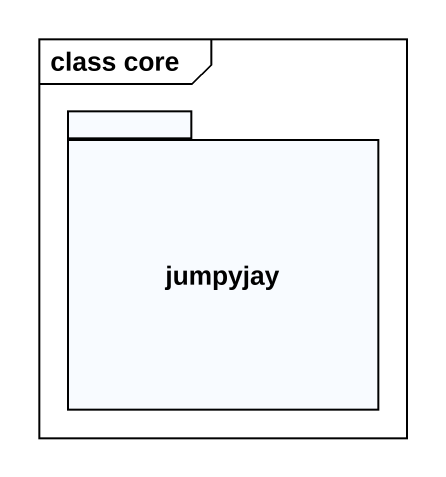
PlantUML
@startuml
mainframe class core
package jumpyjay {
}
@enduml
